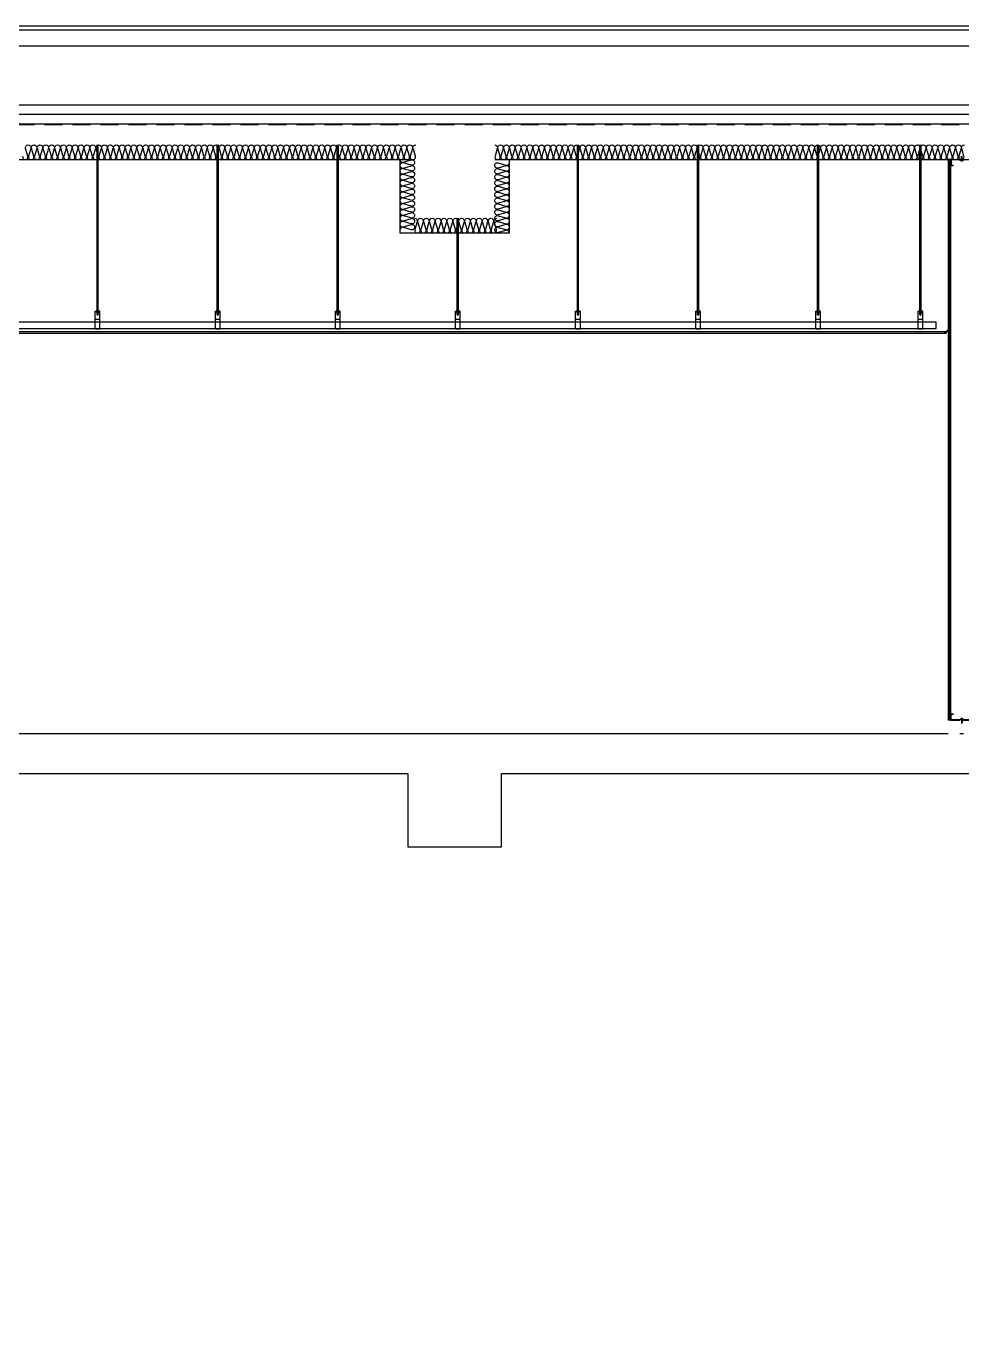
# Model space of a CAD drawing. Header units: millimetres. Extents: x 17311 to 801382, y -242618 to -104888.
# Drawn here: x 102484 to 109497, y -152373 to -142588 of the extents above; entities that cross this region are included whole.
import ezdxf

# ---------------------------------------------------------------- set-up
doc = ezdxf.new("R2010")
doc.units = ezdxf.units.MM
doc.header["$LTSCALE"] = 250
doc.linetypes.add('HID', pattern=[2.8, 1.8, -1])
for name, color, linetype in [('8입면선', 8, 'Continuous'), ('A-CEIL', 8, 'Continuous'), ('A-CEIL_EL', 8, 'Continuous'), ('A-ELE-8', 8, 'Continuous'), ('A-FIN', 6, 'Continuous'), ('A-FIN-8', 8, 'Continuous'), ('A-HAT-WIREMESH', 9, 'g_mesh'), ('A-WALL-D', 7, 'Continuous'), ('A-WP', 1, 'HID'), ('GAGAM-DT', 7, 'Continuous'), ('ISL', 251, 'Continuous'), ('MO-S', 3, 'Continuous'), ('입면', 7, 'Continuous')]:
    doc.layers.add(name, color=color, linetype=linetype)
doc.layers.add('CK', color=221, linetype='Continuous', plot=False)
doc.styles.add('Gdim', font='')
doc.styles.get('Gdim').set_extended_font_data('Dotum')
doc.linetypes.add('g_mesh', pattern='A,10,-0.8,["X",Gdim,S=0.6,R=0,X=-0.15,Y=-0.3],-0.8', length=11.6)

# ---------------------------------------------------------------- blocks, each defined once
blk = doc.blocks.new('*U235')
at = {"layer": '8입면선', "color": 8}
for p, q in [((3316397.6, 472111.4), (3316397.6, 476311.4)), ((3316577.6, 472111.4), (3316577.6, 476311.4))]:
    blk.add_line(p, q, dxfattribs=at)
at = {"layer": 'A-WALL-D'}
for p, q in [((3316387.6, 476311.4), (3316387.6, 472111.4)), ((3316407.6, 476311.4), (3316387.6, 476311.4)), ((3316407.6, 472121.4), (3316407.6, 476311.4)), ((3316567.6, 472121.4), (3316567.6, 476311.4)), ((3316587.6, 476311.4), (3316567.6, 476311.4)), ((3316587.6, 476311.4), (3316587.6, 472111.4)), ((3316407.6, 472111.4), (3316387.6, 472111.4)), ((3316587.6, 472111.4), (3316567.6, 472111.4))]:
    blk.add_line(p, q, dxfattribs=at)
at = {"layer": 'CK', "linetype": 'Continuous'}
blk.add_line((3316472.9, 472011.4), (3316502.3, 472011.4), dxfattribs=at)
at = {"layer": 'GAGAM-DT', "color": 8}
for p, q in [((3316492.7, 476305.6), (3316482.8, 476305.6)), ((3316482.8, 476305.6), (3316482.8, 476302.1)), ((3316491.2, 476300.6), (3316484.3, 476300.6)), ((3316485.3, 476305.6), (3316485.3, 476337)), ((3316490.3, 476331.5), (3316485.3, 476337)), ((3316485.3, 476305.6), (3316485.3, 476300.6)), ((3316490.3, 476305.6), (3316490.3, 476331.5)), ((3316490.3, 476305.6), (3316490.3, 476300.6)), ((3316492.7, 476305.6), (3316492.7, 476302.1)), ((3316482.8, 472117.2), (3316482.8, 472120.7)), ((3316492.7, 472117.2), (3316482.8, 472117.2)), ((3316491.2, 472122.2), (3316484.3, 472122.2)), ((3316485.3, 472117.2), (3316485.3, 472122.2)), ((3316485.3, 472117.2), (3316485.3, 472085.8)), ((3316490.3, 472091.3), (3316485.3, 472085.8)), ((3316490.3, 472117.2), (3316490.3, 472122.2)), ((3316490.3, 472117.2), (3316490.3, 472091.3)), ((3316492.7, 472117.2), (3316492.7, 472120.7))]:
    blk.add_line(p, q, dxfattribs=at)
for centre, start, end in [((3316484.3, 476302.1), 180, 270), ((3316491.2, 476302.1), 270, 0), ((3316484.3, 472120.7), 90, 180), ((3316491.2, 472120.7), 0, 90)]:
    blk.add_arc(centre, 1.51, start, end, dxfattribs=at)
at = {"layer": '입면', "color": 6}
for p, q in [((3316407.6, 476266.4), (3316407.6, 476311.4)), ((3316407.6, 476311.4), (3316472.9, 476311.4)), ((3316425.4, 476266.4), (3316407.6, 476266.4)), ((3316472.4, 476310.2), (3316408.8, 476310.2)), ((3316408.8, 476310.2), (3316408.8, 476267.6)), ((3316408.8, 476267.6), (3316425.4, 476267.6)), ((3316425.4, 476267.6), (3316425.4, 476266.4)), ((3316477.4, 476304.4), (3316472.4, 476310.2)), ((3316472.9, 476311.4), (3316477.9, 476305.6)), ((3316497.8, 476304.4), (3316477.4, 476304.4)), ((3316477.9, 476305.6), (3316497.3, 476305.6)), ((3316497.3, 476305.6), (3316502.3, 476311.4)), ((3316502.8, 476310.2), (3316497.8, 476304.4)), ((3316502.3, 476311.4), (3316567.6, 476311.4)), ((3316566.4, 476310.2), (3316502.8, 476310.2)), ((3316549.8, 476266.4), (3316549.8, 476267.6)), ((3316549.8, 476267.6), (3316566.4, 476267.6)), ((3316567.6, 476266.4), (3316549.8, 476266.4)), ((3316566.4, 476267.6), (3316566.4, 476310.2)), ((3316567.6, 476311.4), (3316567.6, 476266.4)), ((3316425.4, 472156.4), (3316407.6, 472156.4)), ((3316407.6, 472156.4), (3316407.6, 472111.4)), ((3316408.8, 472112.6), (3316408.8, 472155.2)), ((3316408.8, 472155.2), (3316425.4, 472155.2)), ((3316425.4, 472155.2), (3316425.4, 472156.4)), ((3316567.6, 472156.4), (3316549.8, 472156.4)), ((3316549.8, 472156.4), (3316549.8, 472155.2)), ((3316549.8, 472155.2), (3316566.4, 472155.2)), ((3316566.4, 472155.2), (3316566.4, 472112.6)), ((3316567.6, 472111.4), (3316567.6, 472156.4)), ((3316407.6, 472111.4), (3316472.9, 472111.4)), ((3316472.4, 472112.6), (3316408.8, 472112.6)), ((3316477.4, 472118.5), (3316472.4, 472112.6)), ((3316472.9, 472111.4), (3316477.9, 472117.3)), ((3316497.8, 472118.5), (3316477.4, 472118.5)), ((3316477.9, 472117.3), (3316497.3, 472117.3)), ((3316497.3, 472117.3), (3316502.3, 472111.4)), ((3316502.8, 472112.6), (3316497.8, 472118.5)), ((3316502.3, 472111.4), (3316567.6, 472111.4)), ((3316566.4, 472112.6), (3316502.8, 472112.6))]:
    blk.add_line(p, q, dxfattribs=at)

msp = doc.modelspace()

# ---------------------------------------------------------------- linework, layer by layer
at = {"layer": 'A-CEIL'}
for p, q in [((79229.5, -144876.1), (109372.2, -144876.1, 0)), ((79229.5, -144888.1), (109372.2, -144888.1, 0)), ((109372.2, -144888.2, 0), (109372.2, -144876.2, 0))]:
    msp.add_line(p, q, dxfattribs=at)
at = {"layer": 'A-CEIL_EL'}
for p, q in [((103015.3, -144752.3), (103015.3, -143478.1)), ((103024.3, -144752.3), (103024.3, -143478.1)), ((103915.3, -144752.3), (103915.3, -143478.1)), ((103924.3, -144752.3), (103924.3, -143478.1)), ((104815.3, -144752.3), (104815.3, -143478.1)), ((104824.3, -144752.3), (104824.3, -143478.1)), ((106615.3, -144752.3), (106615.3, -143478.1)), ((106624.3, -144752.3), (106624.3, -143478.1)), ((107515.3, -144752.3), (107515.3, -143478.1)), ((107524.3, -144752.3), (107524.3, -143478.1)), ((108415.3, -144752.3), (108415.3, -143478.1)), ((108424.3, -144752.3), (108424.3, -143478.1)), ((109182.2, -144752.3), (109182.2, -143478.1)), ((109191.2, -144752.3), (109191.2, -143478.1)), ((105715.3, -144752.3), (105715.3, -144028.1)), ((105724.3, -144752.3), (105724.3, -144028.1)), ((103010.2, -144718.6), (103029.3, -144718.6)), ((103010.2, -144718.6), (103010.2, -144723.6)), ((103029.3, -144718.6), (103029.3, -144723.6)), ((103910.2, -144718.6), (103929.3, -144718.6)), ((103910.2, -144718.6), (103910.2, -144723.6)), ((103929.3, -144718.6), (103929.3, -144723.6)), ((104810.2, -144718.6), (104829.3, -144718.6)), ((104810.2, -144718.6), (104810.2, -144723.6)), ((104829.3, -144718.6), (104829.3, -144723.6)), ((105710.2, -144718.6), (105729.3, -144718.6)), ((105710.2, -144718.6), (105710.2, -144723.6)), ((105729.3, -144718.6), (105729.3, -144723.6)), ((106610.2, -144718.6), (106629.3, -144718.6)), ((106610.2, -144718.6), (106610.2, -144723.6)), ((106629.3, -144718.6), (106629.3, -144723.6)), ((107510.2, -144718.6), (107529.3, -144718.6)), ((107510.2, -144718.6), (107510.2, -144723.6)), ((107529.3, -144718.6), (107529.3, -144723.6)), ((108410.2, -144718.6), (108429.3, -144718.6)), ((108410.2, -144718.6), (108410.2, -144723.6)), ((108429.3, -144718.6), (108429.3, -144723.6)), ((109177.1, -144718.6), (109196.2, -144718.6)), ((109177.1, -144718.6), (109177.1, -144723.6)), ((109196.2, -144718.6), (109196.2, -144723.6)), ((79249.4, -144805.1), (109304.7, -144805.1, 0)), ((103002.3, -144856.3), (103002.3, -144725.1)), ((103002.3, -144725.1), (103037.3, -144725.1)), ((103002.3, -144726.3), (103037.3, -144726.3)), ((103002.3, -144784.6), (103037.3, -144784.6)), ((103002.3, -144805.1), (103037.3, -144805.1)), ((103006.3, -144723.6), (103033.2, -144723.6)), ((103006.3, -144723.6), (103006.3, -144725.1)), ((103006.3, -144726.3), (103006.3, -144727.8)), ((103006.3, -144727.8), (103033.2, -144727.8)), ((103010.2, -144727.8), (103010.2, -144732.8)), ((103010.2, -144732.8), (103029.3, -144732.8)), ((103015.3, -144752.3), (103015.3, -144732.8)), ((103024.3, -144752.3), (103024.3, -144732.8)), ((103029.3, -144727.8), (103029.3, -144732.8)), ((103033.2, -144723.6), (103033.2, -144725.1)), ((103033.2, -144726.3), (103033.2, -144727.8)), ((103037.3, -144856.3), (103037.3, -144725.1)), ((103902.3, -144856.3), (103902.3, -144725.1)), ((103902.3, -144725.1), (103937.3, -144725.1)), ((103902.3, -144726.3), (103937.3, -144726.3)), ((103902.3, -144784.6), (103937.3, -144784.6)), ((103902.3, -144805.1), (103937.3, -144805.1)), ((103906.3, -144723.6), (103933.2, -144723.6)), ((103906.3, -144723.6), (103906.3, -144725.1)), ((103906.3, -144726.3), (103906.3, -144727.8)), ((103906.3, -144727.8), (103933.2, -144727.8)), ((103910.2, -144727.8), (103910.2, -144732.8)), ((103910.2, -144732.8), (103929.3, -144732.8)), ((103915.3, -144752.3), (103915.3, -144732.8)), ((103924.3, -144752.3), (103924.3, -144732.8)), ((103929.3, -144727.8), (103929.3, -144732.8)), ((103933.2, -144723.6), (103933.2, -144725.1)), ((103933.2, -144726.3), (103933.2, -144727.8)), ((103937.3, -144856.3), (103937.3, -144725.1)), ((104802.3, -144856.3), (104802.3, -144725.1)), ((104802.3, -144725.1), (104837.3, -144725.1)), ((104802.3, -144726.3), (104837.3, -144726.3)), ((104802.3, -144784.6), (104837.3, -144784.6)), ((104802.3, -144805.1), (104837.3, -144805.1)), ((104806.3, -144723.6), (104833.2, -144723.6)), ((104806.3, -144723.6), (104806.3, -144725.1)), ((104806.3, -144726.3), (104806.3, -144727.8)), ((104806.3, -144727.8), (104833.2, -144727.8)), ((104810.2, -144727.8), (104810.2, -144732.8)), ((104810.2, -144732.8), (104829.3, -144732.8)), ((104815.3, -144752.3), (104815.3, -144732.8)), ((104824.3, -144752.3), (104824.3, -144732.8)), ((104829.3, -144727.8), (104829.3, -144732.8)), ((104833.2, -144723.6), (104833.2, -144725.1)), ((104833.2, -144726.3), (104833.2, -144727.8)), ((104837.3, -144856.3), (104837.3, -144725.1)), ((105702.3, -144856.3), (105702.3, -144725.1)), ((105702.3, -144725.1), (105737.3, -144725.1)), ((105702.3, -144726.3), (105737.3, -144726.3)), ((105702.3, -144784.6), (105737.3, -144784.6)), ((105702.3, -144805.1), (105737.3, -144805.1)), ((105706.3, -144723.6), (105733.2, -144723.6)), ((105706.3, -144723.6), (105706.3, -144725.1)), ((105706.3, -144726.3), (105706.3, -144727.8)), ((105706.3, -144727.8), (105733.2, -144727.8)), ((105710.2, -144727.8), (105710.2, -144732.8)), ((105710.2, -144732.8), (105729.3, -144732.8)), ((105715.3, -144752.3), (105715.3, -144732.8)), ((105724.3, -144752.3), (105724.3, -144732.8)), ((105729.3, -144727.8), (105729.3, -144732.8)), ((105733.2, -144723.6), (105733.2, -144725.1)), ((105733.2, -144726.3), (105733.2, -144727.8)), ((105737.3, -144856.3), (105737.3, -144725.1)), ((106602.3, -144856.3), (106602.3, -144725.1)), ((106602.3, -144725.1), (106637.3, -144725.1)), ((106602.3, -144726.3), (106637.3, -144726.3)), ((106602.3, -144784.6), (106637.3, -144784.6)), ((106602.3, -144805.1), (106637.3, -144805.1)), ((106606.3, -144723.6), (106633.2, -144723.6)), ((106606.3, -144723.6), (106606.3, -144725.1)), ((106606.3, -144726.3), (106606.3, -144727.8)), ((106606.3, -144727.8), (106633.2, -144727.8)), ((106610.2, -144727.8), (106610.2, -144732.8)), ((106610.2, -144732.8), (106629.3, -144732.8)), ((106615.3, -144752.3), (106615.3, -144732.8)), ((106624.3, -144752.3), (106624.3, -144732.8)), ((106629.3, -144727.8), (106629.3, -144732.8)), ((106633.2, -144723.6), (106633.2, -144725.1)), ((106633.2, -144726.3), (106633.2, -144727.8)), ((106637.3, -144856.3), (106637.3, -144725.1)), ((107502.3, -144856.3), (107502.3, -144725.1)), ((107502.3, -144725.1), (107537.3, -144725.1)), ((107502.3, -144726.3), (107537.3, -144726.3)), ((107502.3, -144784.6), (107537.3, -144784.6)), ((107502.3, -144805.1), (107537.3, -144805.1)), ((107506.3, -144723.6), (107533.2, -144723.6)), ((107506.3, -144723.6), (107506.3, -144725.1)), ((107506.3, -144726.3), (107506.3, -144727.8)), ((107506.3, -144727.8), (107533.2, -144727.8)), ((107510.2, -144727.8), (107510.2, -144732.8)), ((107510.2, -144732.8), (107529.3, -144732.8)), ((107515.3, -144752.3), (107515.3, -144732.8)), ((107524.3, -144752.3), (107524.3, -144732.8)), ((107529.3, -144727.8), (107529.3, -144732.8)), ((107533.2, -144723.6), (107533.2, -144725.1)), ((107533.2, -144726.3), (107533.2, -144727.8)), ((107537.3, -144856.3), (107537.3, -144725.1)), ((108402.3, -144856.3), (108402.3, -144725.1)), ((108402.3, -144725.1), (108437.3, -144725.1)), ((108402.3, -144726.3), (108437.3, -144726.3)), ((108402.3, -144784.6), (108437.3, -144784.6)), ((108402.3, -144805.1), (108437.3, -144805.1)), ((108406.3, -144723.6), (108433.2, -144723.6)), ((108406.3, -144723.6), (108406.3, -144725.1)), ((108406.3, -144726.3), (108406.3, -144727.8)), ((108406.3, -144727.8), (108433.2, -144727.8)), ((108410.2, -144727.8), (108410.2, -144732.8)), ((108410.2, -144732.8), (108429.3, -144732.8)), ((108415.3, -144752.3), (108415.3, -144732.8)), ((108424.3, -144752.3), (108424.3, -144732.8)), ((108429.3, -144727.8), (108429.3, -144732.8)), ((108433.2, -144723.6), (108433.2, -144725.1)), ((108433.2, -144726.3), (108433.2, -144727.8)), ((108437.3, -144856.3), (108437.3, -144725.1)), ((109169.2, -144856.3), (109169.2, -144725.1)), ((109169.2, -144725.1), (109204.2, -144725.1)), ((109169.2, -144726.3), (109204.2, -144726.3)), ((109169.2, -144784.6), (109204.2, -144784.6)), ((109169.2, -144805.1), (109204.2, -144805.1)), ((109173.2, -144723.6), (109200.2, -144723.6)), ((109173.2, -144723.6), (109173.2, -144725.1)), ((109173.2, -144726.3), (109173.2, -144727.8)), ((109173.2, -144727.8), (109200.2, -144727.8)), ((109177.1, -144727.8), (109177.1, -144732.8)), ((109177.1, -144732.8), (109196.2, -144732.8)), ((109182.2, -144752.3), (109182.2, -144732.8)), ((109191.2, -144752.3), (109191.2, -144732.8)), ((109196.2, -144727.8), (109196.2, -144732.8)), ((109200.2, -144723.6), (109200.2, -144725.1)), ((109200.2, -144726.3), (109200.2, -144727.8)), ((109204.2, -144856.3), (109204.2, -144725.1)), ((109304.7, -144855.2, 0), (109304.7, -144805.1, 0)), ((79249.4, -144855.1), (109304.7, -144855.1, 0)), ((103002.3, -144855.1), (103037.3, -144855.1)), ((103002.3, -144856.3), (103037.3, -144856.3)), ((103902.3, -144855.1), (103937.3, -144855.1)), ((103902.3, -144856.3), (103937.3, -144856.3)), ((104802.3, -144855.1), (104837.3, -144855.1)), ((104802.3, -144856.3), (104837.3, -144856.3)), ((105702.3, -144855.1), (105737.3, -144855.1)), ((105702.3, -144856.3), (105737.3, -144856.3)), ((106602.3, -144855.1), (106637.3, -144855.1)), ((106602.3, -144856.3), (106637.3, -144856.3)), ((107502.3, -144855.1), (107537.3, -144855.1)), ((107502.3, -144856.3), (107537.3, -144856.3)), ((108402.3, -144855.1), (108437.3, -144855.1)), ((108402.3, -144856.3), (108437.3, -144856.3)), ((109169.2, -144855.1), (109204.2, -144855.1)), ((109169.2, -144856.3), (109204.2, -144856.3))]:
    msp.add_line(p, q, dxfattribs=at)
for centre in [(103019.8, -144740.8), (103919.8, -144740.8), (104819.8, -144740.8), (105719.8, -144740.8), (106619.8, -144740.8), (107519.8, -144740.8), (108419.8, -144740.8), (109186.7, -144740.8)]:
    msp.add_arc(centre, 12.4, 248.71498, 291.28502, dxfattribs=at)
at = {"layer": 'A-ELE-8'}
for p, q in [((148495.3, -142588.1), (79345.3, -142588.1)), ((148495.3, -142618.1), (79345.3, -142618.1)), ((148495.3, -142738.1), (79345.3, -142738.1))]:
    msp.add_line(p, q, dxfattribs=at)
at = {"layer": 'A-FIN'}
for p, q in [((79303.3, -143178.1), (148687.3, -143178.1)), ((78876.3, -147888.1), (109395.3, -147888.1))]:
    msp.add_line(p, q, dxfattribs=at)
at = {"layer": 'A-FIN-8'}
msp.add_line((79313.5, -143320.1), (148677, -143320.1), dxfattribs=at)
at = {"layer": 'A-HAT-WIREMESH', "ltscale": 0.6}
msp.add_line((79303.3, -143249.1), (148687.3, -143249.1), dxfattribs=at)
at = {"layer": 'A-WP', "ltscale": 0.3}
msp.add_line((79310.4, -143325.1), (148680.1, -143325.1), dxfattribs=at)
at = {"layer": 'ISL', "elevation": 0}
for points in [[(102457.8, -143561.5, 1.372593), (102496.7, -143561.5), (102479.8, -143504.8, -0.509267), (102499.3, -143478.1, -0.509267), (102518.7, -143504.8), (102501.8, -143561.5, 1.372593), (102540.7, -143561.5), (102523.8, -143504.8, -0.509267), (102543.3, -143478.1, -0.509267), (102562.7, -143504.8), (102545.8, -143561.5, 1.372593), (102584.7, -143561.5), (102567.8, -143504.8, -0.509267), (102587.3, -143478.1, -0.509267), (102606.7, -143504.8), (102589.8, -143561.5, 1.372593), (102628.7, -143561.5), (102611.8, -143504.8, -0.509267), (102631.3, -143478.1, -0.509267), (102650.7, -143504.8), (102633.8, -143561.5, 1.372593), (102672.7, -143561.5), (102655.8, -143504.8, -0.509267), (102675.3, -143478.1, -0.509267), (102694.7, -143504.8), (102677.8, -143561.5, 1.372593), (102716.7, -143561.5), (102699.8, -143504.8, -0.509267), (102719.3, -143478.1, -0.509267), (102738.7, -143504.8), (102721.8, -143561.5, 1.372593), (102760.7, -143561.5), (102743.8, -143504.8, -0.509267), (102763.3, -143478.1, -0.509267), (102782.7, -143504.8), (102765.8, -143561.5, 1.372593), (102804.7, -143561.5), (102787.8, -143504.8, -0.509267), (102807.3, -143478.1, -0.509267), (102826.7, -143504.8), (102809.8, -143561.5, 1.372593), (102848.7, -143561.5), (102831.8, -143504.8, -0.509267), (102851.3, -143478.1, -0.509267), (102870.7, -143504.8), (102853.8, -143561.5, 1.372593), (102892.7, -143561.5), (102875.8, -143504.8, -0.509267), (102895.3, -143478.1, -0.509267), (102914.7, -143504.8), (102897.8, -143561.5, 1.372593), (102936.7, -143561.5), (102919.8, -143504.8, -0.509267), (102939.3, -143478.1, -0.509267), (102958.7, -143504.8), (102941.8, -143561.5, 1.372593), (102980.7, -143561.5), (102963.8, -143504.8, -0.509267), (102983.3, -143478.1, -0.509267), (103002.7, -143504.8), (102985.8, -143561.5, 1.372593), (103024.7, -143561.5), (103007.8, -143504.8, -0.509267), (103027.3, -143478.1, -0.509267), (103046.7, -143504.8), (103029.8, -143561.5, 1.372593), (103068.7, -143561.5), (103051.8, -143504.8, -0.509267), (103071.3, -143478.1, -0.509267), (103090.7, -143504.8), (103073.8, -143561.5, 1.372593), (103112.7, -143561.5), (103095.8, -143504.8, -0.509267), (103115.3, -143478.1, -0.509267), (103134.7, -143504.8), (103117.8, -143561.5, 1.372593), (103156.7, -143561.5), (103139.8, -143504.8, -0.509267), (103159.3, -143478.1, -0.509267), (103178.7, -143504.8), (103161.8, -143561.5, 1.372593), (103200.7, -143561.5), (103183.8, -143504.8, -0.509267), (103203.3, -143478.1, -0.509267), (103222.7, -143504.8), (103205.8, -143561.5, 1.372593), (103244.7, -143561.5), (103227.8, -143504.8, -0.509267), (103247.3, -143478.1, -0.509267), (103266.7, -143504.8), (103249.8, -143561.5, 1.372593), (103288.7, -143561.5), (103271.8, -143504.8, -0.509267), (103291.3, -143478.1, -0.509267), (103310.7, -143504.8), (103293.8, -143561.5, 1.372593), (103332.7, -143561.5), (103315.8, -143504.8, -0.509267), (103335.3, -143478.1, -0.509267), (103354.7, -143504.8), (103337.8, -143561.5, 1.372593), (103376.7, -143561.5), (103359.8, -143504.8, -0.509267), (103379.3, -143478.1, -0.509267), (103398.7, -143504.8), (103381.8, -143561.5, 1.372593), (103420.7, -143561.5), (103403.8, -143504.8, -0.509267), (103423.3, -143478.1, -0.509267), (103442.7, -143504.8), (103425.8, -143561.5, 1.372593), (103464.7, -143561.5), (103447.8, -143504.8, -0.509267), (103467.3, -143478.1, -0.509267), (103486.7, -143504.8), (103469.8, -143561.5, 1.372593), (103508.7, -143561.5), (103491.8, -143504.8, -0.509267), (103511.3, -143478.1, -0.509267), (103530.7, -143504.8), (103513.8, -143561.5, 1.372593), (103552.7, -143561.5), (103535.8, -143504.8, -0.509267), (103555.3, -143478.1, -0.509267), (103574.7, -143504.8), (103557.8, -143561.5, 1.372593), (103596.7, -143561.5), (103579.8, -143504.8, -0.509267), (103599.3, -143478.1, -0.509267), (103618.7, -143504.8), (103601.8, -143561.5, 1.372593), (103640.7, -143561.5), (103623.8, -143504.8, -0.509267), (103643.3, -143478.1, -0.509267), (103662.7, -143504.8), (103645.8, -143561.5, 1.372593), (103684.7, -143561.5), (103667.8, -143504.8, -0.509267), (103687.3, -143478.1, -0.509267), (103706.7, -143504.8), (103689.8, -143561.5, 1.372593), (103728.7, -143561.5), (103711.8, -143504.8, -0.509267), (103731.3, -143478.1, -0.509267), (103750.7, -143504.8), (103733.8, -143561.5, 1.372593), (103772.7, -143561.5), (103755.8, -143504.8, -0.509267), (103775.3, -143478.1, -0.509267), (103794.7, -143504.8), (103777.8, -143561.5, 1.372593), (103816.7, -143561.5), (103799.8, -143504.8, -0.509267), (103819.3, -143478.1, -0.509267), (103838.7, -143504.8), (103821.8, -143561.5, 1.372593), (103860.7, -143561.5), (103843.8, -143504.8, -0.509267), (103863.3, -143478.1, -0.509267), (103882.7, -143504.8), (103865.8, -143561.5, 1.372593), (103904.7, -143561.5), (103887.8, -143504.8, -0.509267), (103907.3, -143478.1, -0.509267), (103926.7, -143504.8), (103909.8, -143561.5, 1.372593), (103948.7, -143561.5), (103931.8, -143504.8, -0.509267), (103951.3, -143478.1, -0.509267), (103970.7, -143504.8), (103953.8, -143561.5, 1.372593), (103992.7, -143561.5), (103975.8, -143504.8, -0.509267), (103995.3, -143478.1, -0.509267), (104014.7, -143504.8), (103997.8, -143561.5, 1.372593), (104036.7, -143561.5), (104019.8, -143504.8, -0.509267), (104039.3, -143478.1, -0.509267), (104058.7, -143504.8), (104041.8, -143561.5, 1.372593), (104080.7, -143561.5), (104063.8, -143504.8, -0.509267), (104083.3, -143478.1, -0.509267), (104102.7, -143504.8), (104085.8, -143561.5, 1.372593), (104124.7, -143561.5), (104107.8, -143504.8, -0.509267), (104127.3, -143478.1, -0.509267), (104146.7, -143504.8), (104129.8, -143561.5, 1.372593), (104168.7, -143561.5), (104151.8, -143504.8, -0.509267), (104171.3, -143478.1, -0.509267), (104190.7, -143504.8), (104173.8, -143561.5, 1.372593), (104212.7, -143561.5), (104195.8, -143504.8, -0.509267), (104215.3, -143478.1, -0.509267), (104234.7, -143504.8), (104217.8, -143561.5, 1.372593), (104256.7, -143561.5), (104239.8, -143504.8, -0.509267), (104259.3, -143478.1, -0.509267), (104278.7, -143504.8), (104261.8, -143561.5, 1.372593), (104300.7, -143561.5), (104283.8, -143504.8, -0.509267), (104303.3, -143478.1, -0.509267), (104322.7, -143504.8), (104305.8, -143561.5, 1.372593), (104344.7, -143561.5), (104327.8, -143504.8, -0.509267), (104347.3, -143478.1, -0.509267), (104366.7, -143504.8), (104349.8, -143561.5, 1.372593), (104388.7, -143561.5), (104371.8, -143504.8, -0.509267), (104391.3, -143478.1, -0.509267), (104410.7, -143504.8), (104393.8, -143561.5, 1.372593), (104432.7, -143561.5), (104415.8, -143504.8, -0.509267), (104435.3, -143478.1, -0.509267), (104454.7, -143504.8), (104437.8, -143561.5, 1.372593), (104476.7, -143561.5), (104459.8, -143504.8, -0.509267), (104479.3, -143478.1, -0.509267), (104498.7, -143504.8), (104481.8, -143561.5, 1.372593), (104520.7, -143561.5), (104503.8, -143504.8, -0.509267), (104523.3, -143478.1, -0.509267), (104542.7, -143504.8), (104525.8, -143561.5, 1.372593), (104564.7, -143561.5), (104547.8, -143504.8, -0.509267), (104567.3, -143478.1, -0.509267), (104586.7, -143504.8), (104569.8, -143561.5, 1.372593), (104608.7, -143561.5), (104591.8, -143504.8, -0.509267), (104611.3, -143478.1, -0.509267), (104630.7, -143504.8), (104613.8, -143561.5, 1.372593), (104652.7, -143561.5), (104635.8, -143504.8, -0.509267), (104655.3, -143478.1, -0.509267), (104674.7, -143504.8), (104657.8, -143561.5, 1.372593), (104696.7, -143561.5), (104679.8, -143504.8, -0.509267), (104699.3, -143478.1, -0.509267), (104718.7, -143504.8), (104701.8, -143561.5, 1.372593), (104740.7, -143561.5), (104723.8, -143504.8, -0.509267), (104743.3, -143478.1, -0.509267), (104762.7, -143504.8), (104745.8, -143561.5, 1.372593), (104784.7, -143561.5), (104767.8, -143504.8, -0.509267), (104787.3, -143478.1, -0.509267), (104806.7, -143504.8), (104789.8, -143561.5, 1.372593), (104828.7, -143561.5), (104811.8, -143504.8, -0.509267), (104831.3, -143478.1, -0.509267), (104850.7, -143504.8), (104833.8, -143561.5, 1.372593), (104872.7, -143561.5), (104855.8, -143504.8, -0.509267), (104875.3, -143478.1, -0.509267), (104894.7, -143504.8), (104877.8, -143561.5, 1.372593), (104916.7, -143561.5), (104899.8, -143504.8, -0.509267), (104919.3, -143478.1, -0.509267), (104938.7, -143504.8), (104921.8, -143561.5, 1.372593), (104960.7, -143561.5), (104943.8, -143504.8, -0.509267), (104963.3, -143478.1, -0.509267), (104982.7, -143504.8), (104965.8, -143561.5, 1.372593), (105004.7, -143561.5), (104987.8, -143504.8, -0.509267), (105007.3, -143478.1, -0.509267), (105026.7, -143504.8), (105009.8, -143561.5, 1.372593), (105048.7, -143561.5), (105031.8, -143504.8, -0.509267), (105051.3, -143478.1, -0.509267), (105070.7, -143504.8), (105053.8, -143561.5, 1.372593), (105092.7, -143561.5), (105075.8, -143504.8, -0.509267), (105095.3, -143478.1, -0.509267), (105114.7, -143504.8), (105097.8, -143561.5, 1.372593), (105136.7, -143561.5), (105119.8, -143504.8, -0.509267), (105139.3, -143478.1, -0.509267), (105158.7, -143504.8), (105141.8, -143561.5, 1.372593), (105180.7, -143561.5), (105163.8, -143504.8, -0.509267), (105183.3, -143478.1, -0.509267), (105202.7, -143504.8), (105185.8, -143561.5, 1.372593), (105224.7, -143561.5), (105207.8, -143504.8, -0.509267), (105227.3, -143478.1, -0.509267), (105246.7, -143504.8), (105229.8, -143561.5, 1.372593), (105268.7, -143561.5), (105251.8, -143504.8, -0.509267), (105271.3, -143478.1, -0.509267), (105290.7, -143504.8), (105273.8, -143561.5, 1.372593), (105312.7, -143561.5), (105295.8, -143504.8, -0.509267), (105315.3, -143478.1, -0.509267), (105334.7, -143504.8), (105317.8, -143561.5, 1.372593), (105356.7, -143561.5), (105339.8, -143504.8, -0.509267), (105359.3, -143478.1, -0.509267), (105378.7, -143504.8), (105361.8, -143561.5, 1.372593), (105400.7, -143561.5), (105383.8, -143504.8, -0.509267), (105403.3, -143478.1)], [(105995.3, -143478.1, -0.509267), (106014.7, -143504.8), (105997.8, -143561.5, 1.372593), (106036.7, -143561.5), (106019.8, -143504.8, -0.509267), (106039.3, -143478.1, -0.509267), (106058.7, -143504.8), (106041.8, -143561.5, 1.372593), (106080.7, -143561.5), (106063.8, -143504.8, -0.509267), (106083.3, -143478.1, -0.509267), (106102.7, -143504.8), (106085.8, -143561.5, 1.372593), (106124.7, -143561.5), (106107.8, -143504.8, -0.509267), (106127.3, -143478.1, -0.509267), (106146.7, -143504.8), (106129.8, -143561.5, 1.372593), (106168.7, -143561.5), (106151.8, -143504.8, -0.509267), (106171.3, -143478.1, -0.509267), (106190.7, -143504.8), (106173.8, -143561.5, 1.372593), (106212.7, -143561.5), (106195.8, -143504.8, -0.509267), (106215.3, -143478.1, -0.509267), (106234.7, -143504.8), (106217.8, -143561.5, 1.372593), (106256.7, -143561.5), (106239.8, -143504.8, -0.509267), (106259.3, -143478.1, -0.509267), (106278.7, -143504.8), (106261.8, -143561.5, 1.372593), (106300.7, -143561.5), (106283.8, -143504.8, -0.509267), (106303.3, -143478.1, -0.509267), (106322.7, -143504.8), (106305.8, -143561.5, 1.372593), (106344.7, -143561.5), (106327.8, -143504.8, -0.509267), (106347.3, -143478.1, -0.509267), (106366.7, -143504.8), (106349.8, -143561.5, 1.372593), (106388.7, -143561.5), (106371.8, -143504.8, -0.509267), (106391.3, -143478.1, -0.509267), (106410.7, -143504.8), (106393.8, -143561.5, 1.372593), (106432.7, -143561.5), (106415.8, -143504.8, -0.509267), (106435.3, -143478.1, -0.509267), (106454.7, -143504.8), (106437.8, -143561.5, 1.372593), (106476.7, -143561.5), (106459.8, -143504.8, -0.509267), (106479.3, -143478.1, -0.509267), (106498.7, -143504.8), (106481.8, -143561.5, 1.372593), (106520.7, -143561.5), (106503.8, -143504.8, -0.509267), (106523.3, -143478.1, -0.509267), (106542.7, -143504.8), (106525.8, -143561.5, 1.372593), (106564.7, -143561.5), (106547.8, -143504.8, -0.509267), (106567.3, -143478.1, -0.509267), (106586.7, -143504.8), (106569.8, -143561.5, 1.372593), (106608.7, -143561.5), (106591.8, -143504.8, -0.509267), (106611.3, -143478.1, -0.509267), (106630.7, -143504.8), (106613.8, -143561.5, 1.372593), (106652.7, -143561.5), (106635.8, -143504.8, -0.509267), (106655.3, -143478.1, -0.509267), (106674.7, -143504.8), (106657.8, -143561.5, 1.372593), (106696.7, -143561.5), (106679.8, -143504.8, -0.509267), (106699.3, -143478.1, -0.509267), (106718.7, -143504.8), (106701.8, -143561.5, 1.372593), (106740.7, -143561.5), (106723.8, -143504.8, -0.509267), (106743.3, -143478.1, -0.509267), (106762.7, -143504.8), (106745.8, -143561.5, 1.372593), (106784.7, -143561.5), (106767.8, -143504.8, -0.509267), (106787.3, -143478.1, -0.509267), (106806.7, -143504.8), (106789.8, -143561.5, 1.372593), (106828.7, -143561.5), (106811.8, -143504.8, -0.509267), (106831.3, -143478.1, -0.509267), (106850.7, -143504.8), (106833.8, -143561.5, 1.372593), (106872.7, -143561.5), (106855.8, -143504.8, -0.509267), (106875.3, -143478.1, -0.509267), (106894.7, -143504.8), (106877.8, -143561.5, 1.372593), (106916.7, -143561.5), (106899.8, -143504.8, -0.509267), (106919.3, -143478.1, -0.509267), (106938.7, -143504.8), (106921.8, -143561.5, 1.372593), (106960.7, -143561.5), (106943.8, -143504.8, -0.509267), (106963.3, -143478.1, -0.509267), (106982.7, -143504.8), (106965.8, -143561.5, 1.372593), (107004.7, -143561.5), (106987.8, -143504.8, -0.509267), (107007.3, -143478.1, -0.509267), (107026.7, -143504.8), (107009.8, -143561.5, 1.372593), (107048.7, -143561.5), (107031.8, -143504.8, -0.509267), (107051.3, -143478.1, -0.509267), (107070.7, -143504.8), (107053.8, -143561.5, 1.372593), (107092.7, -143561.5), (107075.8, -143504.8, -0.509267), (107095.3, -143478.1, -0.509267), (107114.7, -143504.8), (107097.8, -143561.5, 1.372593), (107136.7, -143561.5), (107119.8, -143504.8, -0.509267), (107139.3, -143478.1, -0.509267), (107158.7, -143504.8), (107141.8, -143561.5, 1.372593), (107180.7, -143561.5), (107163.8, -143504.8, -0.509267), (107183.3, -143478.1, -0.509267), (107202.7, -143504.8), (107185.8, -143561.5, 1.372593), (107224.7, -143561.5), (107207.8, -143504.8, -0.509267), (107227.3, -143478.1, -0.509267), (107246.7, -143504.8), (107229.8, -143561.5, 1.372593), (107268.7, -143561.5), (107251.8, -143504.8, -0.509267), (107271.3, -143478.1, -0.509267), (107290.7, -143504.8), (107273.8, -143561.5, 1.372593), (107312.7, -143561.5), (107295.8, -143504.8, -0.509267), (107315.3, -143478.1, -0.509267), (107334.7, -143504.8), (107317.8, -143561.5, 1.372593), (107356.7, -143561.5), (107339.8, -143504.8, -0.509267), (107359.3, -143478.1, -0.509267), (107378.7, -143504.8), (107361.8, -143561.5, 1.372593), (107400.7, -143561.5), (107383.8, -143504.8, -0.509267), (107403.3, -143478.1, -0.509267), (107422.7, -143504.8), (107405.8, -143561.5, 1.372593), (107444.7, -143561.5), (107427.8, -143504.8, -0.509267), (107447.3, -143478.1, -0.509267), (107466.7, -143504.8), (107449.8, -143561.5, 1.372593), (107488.7, -143561.5), (107471.8, -143504.8, -0.509267), (107491.3, -143478.1, -0.509267), (107510.7, -143504.8), (107493.8, -143561.5, 1.372593), (107532.7, -143561.5), (107515.8, -143504.8, -0.509267), (107535.3, -143478.1, -0.509267), (107554.7, -143504.8), (107537.8, -143561.5, 1.372593), (107576.7, -143561.5), (107559.8, -143504.8, -0.509267), (107579.3, -143478.1, -0.509267), (107598.7, -143504.8), (107581.8, -143561.5, 1.372593), (107620.7, -143561.5), (107603.8, -143504.8, -0.509267), (107623.3, -143478.1, -0.509267), (107642.7, -143504.8), (107625.8, -143561.5, 1.372593), (107664.7, -143561.5), (107647.8, -143504.8, -0.509267), (107667.3, -143478.1, -0.509267), (107686.7, -143504.8), (107669.8, -143561.5, 1.372593), (107708.7, -143561.5), (107691.8, -143504.8, -0.509267), (107711.3, -143478.1, -0.509267), (107730.7, -143504.8), (107713.8, -143561.5, 1.372593), (107752.7, -143561.5), (107735.8, -143504.8, -0.509267), (107755.3, -143478.1, -0.509267), (107774.7, -143504.8), (107757.8, -143561.5, 1.372593), (107796.7, -143561.5), (107779.8, -143504.8, -0.509267), (107799.3, -143478.1, -0.509267), (107818.7, -143504.8), (107801.8, -143561.5, 1.372593), (107840.7, -143561.5), (107823.8, -143504.8, -0.509267), (107843.3, -143478.1, -0.509267), (107862.7, -143504.8), (107845.8, -143561.5, 1.372593), (107884.7, -143561.5), (107867.8, -143504.8, -0.509267), (107887.3, -143478.1, -0.509267), (107906.7, -143504.8), (107889.8, -143561.5, 1.372593), (107928.7, -143561.5), (107911.8, -143504.8, -0.509267), (107931.3, -143478.1, -0.509267), (107950.7, -143504.8), (107933.8, -143561.5, 1.372593), (107972.7, -143561.5), (107955.8, -143504.8, -0.509267), (107975.3, -143478.1, -0.509267), (107994.7, -143504.8), (107977.8, -143561.5, 1.372593), (108016.7, -143561.5), (107999.8, -143504.8, -0.509267), (108019.3, -143478.1, -0.509267), (108038.7, -143504.8), (108021.8, -143561.5, 1.372593), (108060.7, -143561.5), (108043.8, -143504.8, -0.509267), (108063.3, -143478.1, -0.509267), (108082.7, -143504.8), (108065.8, -143561.5, 1.372593), (108104.7, -143561.5), (108087.8, -143504.8, -0.509267), (108107.3, -143478.1, -0.509267), (108126.7, -143504.8), (108109.8, -143561.5, 1.372593), (108148.7, -143561.5), (108131.8, -143504.8, -0.509267), (108151.3, -143478.1, -0.509267), (108170.7, -143504.8), (108153.8, -143561.5, 1.372593), (108192.7, -143561.5), (108175.8, -143504.8, -0.509267), (108195.3, -143478.1, -0.509267), (108214.7, -143504.8), (108197.8, -143561.5, 1.372593), (108236.7, -143561.5), (108219.8, -143504.8, -0.509267), (108239.3, -143478.1, -0.509267), (108258.7, -143504.8), (108241.8, -143561.5, 1.372593), (108280.7, -143561.5), (108263.8, -143504.8, -0.509267), (108283.3, -143478.1, -0.509267), (108302.7, -143504.8), (108285.8, -143561.5, 1.372593), (108324.7, -143561.5), (108307.8, -143504.8, -0.509267), (108327.3, -143478.1, -0.509267), (108346.7, -143504.8), (108329.8, -143561.5, 1.372593), (108368.7, -143561.5), (108351.8, -143504.8, -0.509267), (108371.3, -143478.1, -0.509267), (108390.7, -143504.8), (108373.8, -143561.5, 1.372593), (108412.7, -143561.5), (108395.8, -143504.8, -0.509267), (108415.3, -143478.1, -0.509267), (108434.7, -143504.8), (108417.8, -143561.5, 1.372593), (108456.7, -143561.5), (108439.8, -143504.8, -0.509267), (108459.3, -143478.1, -0.509267), (108478.7, -143504.8), (108461.8, -143561.5, 1.372593), (108500.7, -143561.5), (108483.8, -143504.8, -0.509267), (108503.3, -143478.1, -0.509267), (108522.7, -143504.8), (108505.8, -143561.5, 1.372593), (108544.7, -143561.5), (108527.8, -143504.8, -0.509267), (108547.3, -143478.1, -0.509267), (108566.7, -143504.8), (108549.8, -143561.5, 1.372593), (108588.7, -143561.5), (108571.8, -143504.8, -0.509267), (108591.3, -143478.1, -0.509267), (108610.7, -143504.8), (108593.8, -143561.5, 1.372593), (108632.7, -143561.5), (108615.8, -143504.8, -0.509267), (108635.3, -143478.1, -0.509267), (108654.7, -143504.8), (108637.8, -143561.5, 1.372593), (108676.7, -143561.5), (108659.8, -143504.8, -0.509267), (108679.3, -143478.1, -0.509267), (108698.7, -143504.8), (108681.8, -143561.5, 1.372593), (108720.7, -143561.5), (108703.8, -143504.8, -0.509267), (108723.3, -143478.1, -0.509267), (108742.7, -143504.8), (108725.8, -143561.5, 1.372593), (108764.7, -143561.5), (108747.8, -143504.8, -0.509267), (108767.3, -143478.1, -0.509267), (108786.7, -143504.8), (108769.8, -143561.5, 1.372593), (108808.7, -143561.5), (108791.8, -143504.8, -0.509267), (108811.3, -143478.1, -0.509267), (108830.7, -143504.8), (108813.8, -143561.5, 1.372593), (108852.7, -143561.5), (108835.8, -143504.8, -0.509267), (108855.3, -143478.1, -0.509267), (108874.7, -143504.8), (108857.8, -143561.5, 1.372593), (108896.7, -143561.5), (108879.8, -143504.8, -0.509267), (108899.3, -143478.1, -0.509267), (108918.7, -143504.8), (108901.8, -143561.5, 1.372593), (108940.7, -143561.5), (108923.8, -143504.8, -0.509267), (108943.3, -143478.1, -0.509267), (108962.7, -143504.8), (108945.8, -143561.5, 1.372593), (108984.7, -143561.5), (108967.8, -143504.8, -0.509267), (108987.3, -143478.1, -0.509267), (109006.7, -143504.8), (108989.8, -143561.5, 1.372593), (109028.7, -143561.5), (109011.8, -143504.8, -0.509267), (109031.3, -143478.1, -0.509267), (109050.7, -143504.8), (109033.8, -143561.5, 1.372593), (109072.7, -143561.5), (109055.8, -143504.8, -0.509267), (109075.3, -143478.1, -0.509267), (109094.7, -143504.8), (109077.8, -143561.5, 1.372593), (109116.7, -143561.5), (109099.8, -143504.8, -0.509267), (109119.3, -143478.1, -0.509267), (109138.7, -143504.8), (109121.8, -143561.5, 1.372593), (109160.7, -143561.5), (109143.8, -143504.8, -0.509267), (109163.3, -143478.1, -0.509267), (109182.7, -143504.8), (109165.8, -143561.5, 1.372593), (109204.7, -143561.5), (109187.8, -143504.8, -0.509267), (109207.3, -143478.1, -0.509267), (109226.7, -143504.8), (109209.8, -143561.5, 1.372593), (109248.7, -143561.5), (109231.8, -143504.8, -0.509267), (109251.3, -143478.1, -0.509267), (109270.7, -143504.8), (109253.8, -143561.5, 1.372593), (109292.7, -143561.5), (109275.8, -143504.8, -0.509267), (109295.3, -143478.1, -0.509267), (109314.7, -143504.8), (109297.8, -143561.5, 1.372593), (109336.7, -143561.5), (109319.8, -143504.8, -0.509267), (109339.3, -143478.1, -0.509267), (109358.7, -143504.8), (109341.8, -143561.5, 1.372593), (109380.7, -143561.5), (109363.8, -143504.8, -0.509267), (109383.3, -143478.1, -0.509267), (109402.7, -143504.8), (109385.8, -143561.5, 1.372593), (109424.7, -143561.5), (109407.8, -143504.8, -0.509267), (109427.3, -143478.1, -0.509267), (109446.7, -143504.8), (109429.8, -143561.5, 1.372593), (109468.7, -143561.5), (109451.8, -143504.8, -0.509267), (109471.3, -143478.1, -0.509267), (109490.7, -143504.8), (109473.8, -143561.5, 1.372593), (109512.7, -143561.5), (109495.8, -143504.8, -0.509267), (109515.3, -143478.1, -0.509267)], [(105285.3, -143588.2, 0.509267), (105311.9, -143607.6), (105368.6, -143590.7, -1.372593), (105368.6, -143629.6), (105311.9, -143612.7, 0.509267), (105285.3, -143632.2, 0.509267), (105311.9, -143651.6), (105368.6, -143634.7, -1.372593), (105368.6, -143673.6), (105311.9, -143656.7, 0.509267), (105285.3, -143676.2, 0.509267), (105311.9, -143695.6), (105368.6, -143678.7, -1.372593), (105368.6, -143717.6), (105311.9, -143700.7, 0.509267), (105285.3, -143720.2, 0.509267), (105311.9, -143739.6), (105368.6, -143722.7, -1.372593), (105368.6, -143761.6), (105311.9, -143744.7, 0.509267), (105285.3, -143764.2, 0.509267), (105311.9, -143783.6), (105368.6, -143766.7, -1.372593), (105368.6, -143805.6), (105311.9, -143788.7, 0.509267), (105285.3, -143808.2, 0.509267), (105311.9, -143827.6), (105368.6, -143810.7, -1.372593), (105368.6, -143849.6), (105311.9, -143832.7, 0.509267), (105285.3, -143852.2, 0.509267), (105311.9, -143871.6), (105368.6, -143854.7, -1.372593), (105368.6, -143893.6), (105311.9, -143876.7, 0.509267), (105285.3, -143896.2, 0.509267), (105311.9, -143915.6), (105368.6, -143898.7, -1.372593), (105368.6, -143937.6), (105311.9, -143920.7, 0.509267), (105285.3, -143940.2, 0.509267), (105311.9, -143959.6), (105368.6, -143942.7, -1.372593), (105368.6, -143981.6), (105311.9, -143964.7, 0.509267), (105285.3, -143984.2, 0.509267), (105311.9, -144003.6), (105368.6, -143986.7, -1.372593), (105368.6, -144025.6), (105311.9, -144008.7, 0.509267), (105285.3, -144028.2, 0.509267), (105311.9, -144047.6), (105368.6, -144030.7, -1.372593), (105368.6, -144069.6), (105311.9, -144052.7, 0.509267), (105285.3, -144072.2, 0.509267), (105311.9, -144091.6), (105368.6, -144074.7, -1.372593), (105368.6, -144113.6), (105311.9, -144096.7, 0.509267), (105285.3, -144116.2)], [(106105.3, -144138.1, 0.509267), (106078.6, -144118.7), (106021.9, -144135.5, -1.372593), (106021.9, -144096.7), (106078.6, -144113.5, 0.509267), (106105.3, -144094.1, 0.509267), (106078.6, -144074.7), (106021.9, -144091.5, -1.372593), (106021.9, -144052.7), (106078.6, -144069.5, 0.509267), (106105.3, -144050.1, 0.509267), (106078.6, -144030.7), (106021.9, -144047.5, -1.372593), (106021.9, -144008.7), (106078.6, -144025.5, 0.509267), (106105.3, -144006.1, 0.509267), (106078.6, -143986.7), (106021.9, -144003.5, -1.372593), (106021.9, -143964.7), (106078.6, -143981.5, 0.509267), (106105.3, -143962.1, 0.509267), (106078.6, -143942.7), (106021.9, -143959.5, -1.372593), (106021.9, -143920.7), (106078.6, -143937.5, 0.509267), (106105.3, -143918.1, 0.509267), (106078.6, -143898.7), (106021.9, -143915.5, -1.372593), (106021.9, -143876.7), (106078.6, -143893.5, 0.509267), (106105.3, -143874.1, 0.509267), (106078.6, -143854.7), (106021.9, -143871.5, -1.372593), (106021.9, -143832.7), (106078.6, -143849.5, 0.509267), (106105.3, -143830.1, 0.509267), (106078.6, -143810.7), (106021.9, -143827.5, -1.372593), (106021.9, -143788.7), (106078.6, -143805.5, 0.509267), (106105.3, -143786.1, 0.509267), (106078.6, -143766.7), (106021.9, -143783.5, -1.372593), (106021.9, -143744.7), (106078.6, -143761.5, 0.509267), (106105.3, -143742.1, 0.509267), (106078.6, -143722.7), (106021.9, -143739.5, -1.372593), (106021.9, -143700.7), (106078.6, -143717.5, 0.509267), (106105.3, -143698.1, 0.509267), (106078.6, -143678.7), (106021.9, -143695.5, -1.372593), (106021.9, -143656.7), (106078.6, -143673.5, 0.509267), (106105.3, -143654.1, 0.509267), (106078.6, -143634.7), (106021.9, -143651.5, -1.372593), (106021.9, -143612.7), (106078.6, -143629.5, 0.509267), (106105.3, -143610.1)], [(105395.3, -144028.1, -0.509267), (105414.7, -144054.8), (105397.8, -144111.5, 1.372593), (105436.7, -144111.5), (105419.8, -144054.8, -0.509267), (105439.3, -144028.1, -0.509267), (105458.7, -144054.8), (105441.8, -144111.5, 1.372593), (105480.7, -144111.5), (105463.8, -144054.8, -0.509267), (105483.3, -144028.1, -0.509267), (105502.7, -144054.8), (105485.8, -144111.5, 1.372593), (105524.7, -144111.5), (105507.8, -144054.8, -0.509267), (105527.3, -144028.1, -0.509267), (105546.7, -144054.8), (105529.8, -144111.5, 1.372593), (105568.7, -144111.5), (105551.8, -144054.8, -0.509267), (105571.3, -144028.1, -0.509267), (105590.7, -144054.8), (105573.8, -144111.5, 1.372593), (105612.7, -144111.5), (105595.8, -144054.8, -0.509267), (105615.3, -144028.1, -0.509267), (105634.7, -144054.8), (105617.8, -144111.5, 1.372593), (105656.7, -144111.5), (105639.8, -144054.8, -0.509267), (105659.3, -144028.1, -0.509267), (105678.7, -144054.8), (105661.8, -144111.5, 1.372593), (105700.7, -144111.5), (105683.8, -144054.8, -0.509267), (105703.3, -144028.1, -0.509267), (105722.7, -144054.8), (105705.8, -144111.5, 1.372593), (105744.7, -144111.5), (105727.8, -144054.8, -0.509267), (105747.3, -144028.1, -0.509267), (105766.7, -144054.8), (105749.8, -144111.5, 1.372593), (105788.7, -144111.5), (105771.8, -144054.8, -0.509267), (105791.3, -144028.1, -0.509267), (105810.7, -144054.8), (105793.8, -144111.5, 1.372593), (105832.7, -144111.5), (105815.8, -144054.8, -0.509267), (105835.3, -144028.1, -0.509267), (105854.7, -144054.8), (105837.8, -144111.5, 1.372593), (105876.7, -144111.5), (105859.8, -144054.8, -0.509267), (105879.3, -144028.1, -0.509267), (105898.7, -144054.8), (105881.8, -144111.5, 1.372593), (105920.7, -144111.5), (105903.8, -144054.8, -0.509267), (105923.3, -144028.1, -0.509267), (105942.7, -144054.8), (105925.8, -144111.5, 1.372593), (105964.7, -144111.5), (105947.8, -144054.8, -0.509267), (105967.3, -144028.1, -0.509267), (105986.7, -144054.8), (105969.8, -144111.5, 1.372593), (106008.7, -144111.5), (105991.8, -144054.8, -0.509267), (106011.3, -144028.1)]]:
    msp.add_lwpolyline(points, format="xyb", dxfattribs=at)
for points in [[(95195.3, -143588.1), (105395.3, -143588.1)], [(105285.3, -143588.1), (105285.3, -144138.1), (106105.3, -144138.1), (106105.3, -143588.1)], [(105995.3, -143588.1), (116195.3, -143588.1)], [(91545.3, -155463.1), (91545.3, -148188.1), (94545.3, -148188.1), (94545.3, -148738.1), (95245.3, -148738.1), (95245.3, -148188.1), (105345.3, -148188.1), (105345.3, -148738.1), (106045.3, -148738.1), (106045.3, -148188.1), (116145.3, -148188.1), (116145.3, -148738.1), (116845.3, -148738.1), (116845.3, -148188.1), (126945.3, -148188.1), (126945.3, -148738.1), (127645.3, -148738.1), (127645.3, -148188.1), (134445.3, -148188.1), (134445.3, -156138.1), (134495.3, -156138.1)]]:
    msp.add_lwpolyline(points, dxfattribs=at)
at = {"layer": 'MO-S'}
msp.add_line((109390.4, -144867, 0), (109398.5, -144867, 0), dxfattribs=at)
at = {"layer": 'MO-S', "elevation": 0}
msp.add_lwpolyline([(109395.3, -144859.4), (109394.1, -144859.4), (109394.1, -144873.2), (109379.1, -144873.2), (109379.1, -144888.2), (109365.3, -144888.2), (109365.3, -144889.4), (109380.3, -144889.4), (109380.3, -144874.4), (109395.3, -144874.4)], close=True, dxfattribs=at)

# ---------------------------------------------------------------- block references
at = {"layer": 'A-WALL-D'}
msp.add_blockref('*U235', (-3206992.4, -619899.6), dxfattribs=at)

doc.saveas('drawing.dxf')
